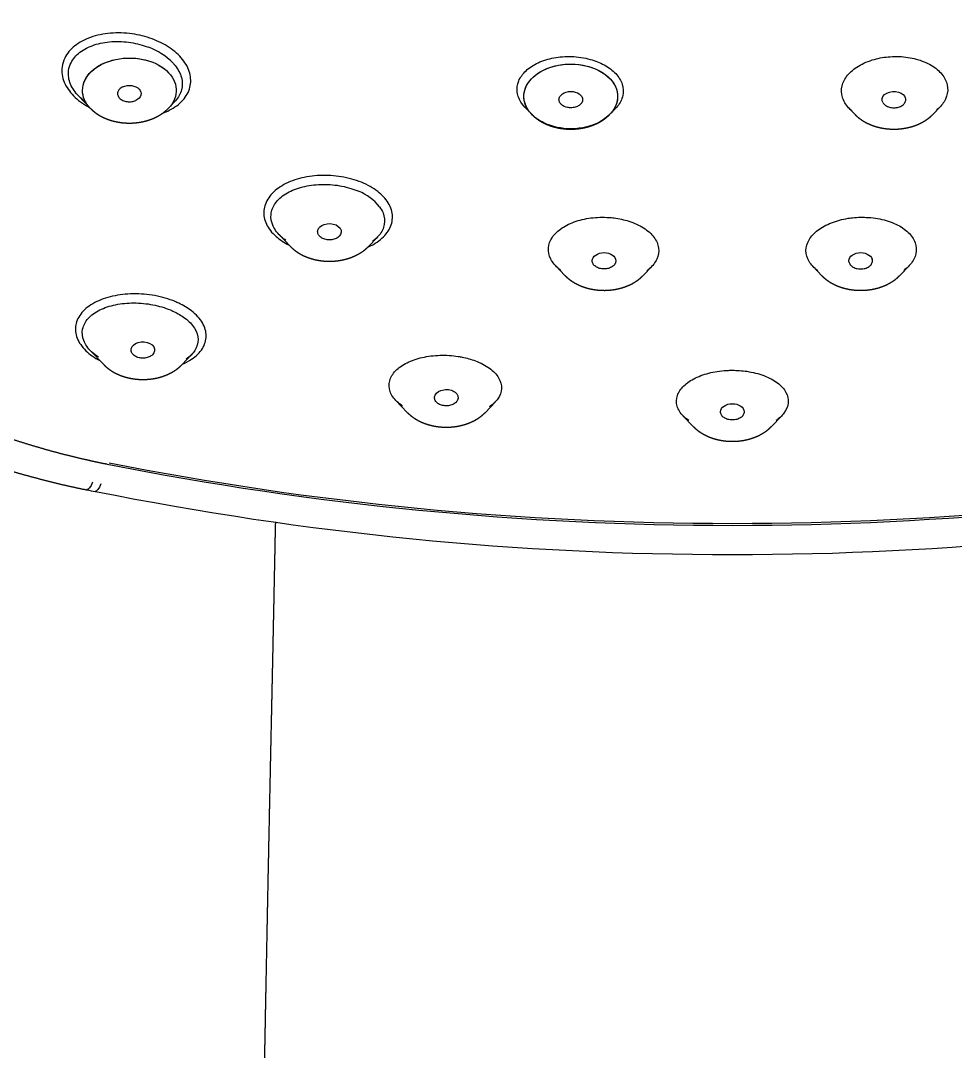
# Model space of a CAD drawing. Extents: x 1919 to 2339, y -1533 to -939.
# Drawn here: x 2102.7 to 2109.03, y -1245.79 to -1238.81 of the extents above; entities that cross this region are included whole.
import ezdxf

# ---------------------------------------------------------------- set-up
doc = ezdxf.new("R2010")
doc.units = 0
doc.header["$LTSCALE"] = 7
doc.header["$MEASUREMENT"] = 0
doc.layers.add('DWG', color=7, linetype='CONTINUOUS')

msp = doc.modelspace()

# ---------------------------------------------------------------- linework, layer by layer
at = {"layer": 'DWG'}
for p, q in [((2103.1727, -1239.4043), (2103.0921, -1239.3202)), ((2103.702, -1239.4043), (2103.7446, -1239.3599)), ((2106.1617, -1239.4454), (2106.1153, -1239.3969)), ((2106.691, -1239.4454), (2106.7311, -1239.4035)), ((2108.3498, -1239.4454), (2108.3096, -1239.4035)), ((2108.8791, -1239.4454), (2108.9255, -1239.3969)), ((2104.5275, -1240.3404), (2104.4511, -1240.2605)), ((2105.0569, -1240.3404), (2105.117, -1240.2776)), ((2106.3869, -1240.5374), (2106.324, -1240.4718)), ((2106.9162, -1240.5374), (2106.9741, -1240.4769)), ((2108.1246, -1240.5374), (2108.0667, -1240.4769)), ((2108.654, -1240.5374), (2108.7168, -1240.4718)), ((2103.2644, -1241.1414), (2103.1724, -1241.0454)), ((2103.7937, -1241.1414), (2103.8585, -1241.0738)), ((2105.3188, -1241.4646), (2105.2422, -1241.3845)), ((2105.8481, -1241.4646), (2105.914, -1241.3957)), ((2107.2558, -1241.5603), (2107.186, -1241.4875)), ((2107.7851, -1241.5603), (2107.8548, -1241.4875))]:
    msp.add_line(p, q, dxfattribs=at)
for centre, radius, start, end in [((2103.418, -1239.4025), 0.4376, 43.95045, 70.21469), ((2104.8623, -1240.2876), 0.3449, 38.54569, 68.31039), ((2107.52, -1220.3872), 21.8429, 258.82419, 281.19623), ((2104.7559, -1234.099), 8.053, 258.48794, 258.90947), ((2107.5198, -1220.4862), 21.9418, 258.66461, 281.33865)]:
    msp.add_arc(centre, radius, start, end, dxfattribs=at)
at = {"layer": 'DWG', "extrusion": (0, 0, -1)}
for centre, major_axis, start_param, end_param in [((2103.4374, -1239.2834), (0.3173, 0), 3.141593, 6.86762), ((2103.4374, -1239.2834), (0.3173, 0), 3.141593, 5.694137), ((2106.4264, -1239.3245), (0.3173, 0), 2.557158, 6.86762), ((2106.4264, -1239.3245), (0.3173, 0), 1.570796, 5.105088), ((2106.4264, -1239.3245), (0.3173, 0), 5.105088, 7.853982), ((2103.4374, -1239.3051), (-0.08, 0), 0.981748, 4.12334), ((2103.4374, -1239.2834), (0.3173, 0), 2.557158, 3.141593), ((2106.4264, -1239.3461), (0.08, 0), 3.534292, 6.675884), ((2108.6144, -1239.3461), (-0.08, 0), 5.890486, 9.032079), ((2104.7922, -1240.2411), (0.08, 0), 3.730641, 6.872234), ((2106.6515, -1240.4381), (0.08, 0), 3.337942, 4.908739), ((2106.6515, -1240.4381), (0.08, 0), 4.908739, 6.479535), ((2108.3893, -1240.4381), (-0.08, 0), 6.086836, 9.228428), ((2103.529, -1241.0422), (0.08, 0), 3.769911, 6.911504), ((2105.5834, -1241.3653), (0.08, 0), 3.455752, 6.597345), ((2107.5204, -1241.4611), (0.08, 0), 3.141593, 6.283185)]:
    msp.add_ellipse(centre, major_axis=major_axis, ratio=0.690882, start_param=start_param, end_param=end_param, dxfattribs=at)
at = {"layer": 'DWG'}
for points, degree, knots in [([(2099.6659, -1238.8108), (2099.7091, -1238.9641), (2099.7542, -1239.1175), (2099.8022, -1239.2708), (2099.8541, -1239.4236), (2099.9108, -1239.5758), (2099.9733, -1239.7271), (2100.0425, -1239.8771), (2100.1195, -1240.0257), (2100.2052, -1240.1727), (2100.2355, -1240.2205), (2100.2669, -1240.268), (2100.2994, -1240.3152), (2100.3331, -1240.362), (2100.3678, -1240.4084), (2100.4036, -1240.4544), (2100.4404, -1240.5), (2100.4783, -1240.5452), (2100.5172, -1240.5899), (2100.5571, -1240.6341), (2100.5979, -1240.6779), (2100.6398, -1240.7212), (2100.6825, -1240.7639), (2100.7262, -1240.8062), (2100.7709, -1240.8479), (2100.8164, -1240.889), (2100.8628, -1240.9296), (2100.91, -1240.9696), (2100.9581, -1241.009), (2101.007, -1241.0478), (2101.0577, -1241.0866), (2101.1093, -1241.1249), (2101.1619, -1241.1625), (2101.2154, -1241.1996), (2101.2698, -1241.2361), (2101.3251, -1241.2719), (2101.3812, -1241.3071), (2101.4381, -1241.3417), (2101.4958, -1241.3756), (2101.5543, -1241.4089), (2101.6135, -1241.4414), (2101.6735, -1241.4733), (2101.7341, -1241.5045), (2101.7954, -1241.535), (2101.8574, -1241.5648), (2101.9199, -1241.5939), (2101.9831, -1241.6222), (2102.0469, -1241.6498), (2102.1112, -1241.6766), (2102.176, -1241.7026), (2102.2338, -1241.7251), (2102.292, -1241.7469), (2102.3507, -1241.7682), (2102.4099, -1241.7889), (2102.4695, -1241.809), (2102.5295, -1241.8286), (2102.59, -1241.8475), (2102.6507, -1241.8658), (2102.7119, -1241.8836), (2102.7734, -1241.9007), (2102.8352, -1241.9172), (2102.8974, -1241.933), (2102.9598, -1241.9483), (2103.0225, -1241.9628), (2103.0855, -1241.9767), (2103.1487, -1241.99)], 1, [0, 0, 1.114582, 2.229164, 3.343746, 4.458327, 5.572909, 6.687491, 7.802073, 8.916655, 10.031237, 10.397789, 10.764341, 11.130893, 11.497445, 11.863998, 12.23055, 12.597102, 12.963654, 13.330206, 13.696758, 14.063311, 14.429863, 14.796415, 15.162967, 15.529519, 15.896072, 16.262624, 16.629176, 16.995728, 17.36228, 17.735213, 18.108145, 18.481078, 18.85401, 19.226943, 19.599875, 19.972808, 20.34574, 20.718673, 21.091605, 21.464538, 21.83747, 22.210403, 22.583335, 22.956267, 23.3292, 23.702132, 24.075065, 24.447997, 24.82093, 25.150615, 25.4803, 25.809985, 26.13967, 26.469356, 26.799041, 27.128726, 27.458411, 27.788096, 28.117781, 28.447467, 28.777152, 29.106837, 29.436522, 29.766207, 30.095892, 30.095892]), ([(2103.591, -1238.9344), (2103.591, -1238.9344), (2103.591, -1238.9344), (2103.591, -1238.9344), (2103.5483, -1238.9187), (2103.5022, -1238.9071), (2103.456, -1238.9006), (2103.4073, -1238.8937), (2103.3572, -1238.8922), (2103.3098, -1238.8962), (2103.2621, -1238.9002), (2103.2158, -1238.9099), (2103.1748, -1238.9245), (2103.1337, -1238.9391), (2103.0967, -1238.9591), (2103.067, -1238.9827), (2103.0375, -1239.0063), (2103.0144, -1239.0341), (2102.9997, -1239.0641), (2102.9903, -1239.0832), (2102.9842, -1239.1035), (2102.9815, -1239.1242), (2102.9815, -1239.1242), (2102.9815, -1239.1242), (2102.9815, -1239.1242)], 3, [0, 0, 0, 0, 0.000014, 0.000014, 0.000014, 0.168962, 0.168962, 0.168962, 0.347203, 0.347203, 0.347203, 0.526916, 0.526916, 0.526916, 0.707022, 0.707022, 0.707022, 0.886111, 0.886111, 0.886111, 0.999986, 0.999986, 0.999986, 1, 1, 1, 1]), ([(2103.026, -1239.1491), (2103.0284, -1239.1308), (2103.034, -1239.113), (2103.0425, -1239.0962), (2103.0558, -1239.07), (2103.0766, -1239.0457), (2103.103, -1239.0254), (2103.1296, -1239.005), (2103.1626, -1238.988), (2103.1993, -1238.9758), (2103.2357, -1238.9636), (2103.2768, -1238.9559), (2103.3191, -1238.9531), (2103.3609, -1238.9504), (2103.405, -1238.9525), (2103.4479, -1238.9593), (2103.4884, -1238.9657), (2103.5288, -1238.9764), (2103.5662, -1238.9908)], 3, [0, 0, 0, 0, 0.114392, 0.114392, 0.114392, 0.294182, 0.294182, 0.294182, 0.474743, 0.474743, 0.474743, 0.654487, 0.654487, 0.654487, 0.832178, 0.832178, 0.832178, 1, 1, 1, 1]), ([(2103.6639, -1239.4373), (2103.679, -1239.4316), (2103.6934, -1239.4253), (2103.707, -1239.4184), (2103.7437, -1239.3998), (2103.7752, -1239.3763), (2103.799, -1239.3499), (2103.8226, -1239.3236), (2103.8391, -1239.2937), (2103.8471, -1239.2627), (2103.855, -1239.2318), (2103.8548, -1239.199), (2103.8463, -1239.1669), (2103.8379, -1239.135), (2103.8211, -1239.103), (2103.7974, -1239.0734), (2103.7738, -1239.0439), (2103.7426, -1239.0161), (2103.7065, -1238.9922), (2103.6723, -1238.9695), (2103.6328, -1238.9498), (2103.591, -1238.9344), (2103.591, -1238.9344), (2103.591, -1238.9344), (2103.591, -1238.9344)], 3, [0.5152022, 0.5152022, 0.5152022, 0.5152022, 0.5439755, 0.5439755, 0.5439755, 0.6216809, 0.6216809, 0.6216809, 0.6990356, 0.6990356, 0.6990356, 0.775838, 0.775838, 0.775838, 0.8521066, 0.8521066, 0.8521066, 0.9281309, 0.9281309, 0.9281309, 0.9999937, 0.9999937, 0.9999937, 1, 1, 1, 1]), ([(2106.1411, -1239.4205), (2106.1224, -1239.4054), (2106.1065, -1239.3889), (2106.0943, -1239.3715), (2106.0775, -1239.3479), (2106.0669, -1239.3221), (2106.0635, -1239.2964), (2106.06, -1239.2708), (2106.0635, -1239.2446), (2106.0737, -1239.2199), (2106.0837, -1239.1953), (2106.1007, -1239.1716), (2106.1231, -1239.1506), (2106.1453, -1239.1299), (2106.1736, -1239.1113), (2106.2056, -1239.0964), (2106.2375, -1239.0817), (2106.2739, -1239.0702), (2106.3119, -1239.0631), (2106.3498, -1239.0559), (2106.3903, -1239.0528), (2106.4302, -1239.0541), (2106.4737, -1239.0555), (2106.5177, -1239.0621), (2106.558, -1239.0732)], 3, [0.5806093, 0.5806093, 0.5806093, 0.5806093, 0.6203416, 0.6203416, 0.6203416, 0.6746369, 0.6746369, 0.6746369, 0.7287389, 0.7287389, 0.7287389, 0.7825021, 0.7825021, 0.7825021, 0.8358964, 0.8358964, 0.8358964, 0.88901, 0.88901, 0.88901, 0.9420094, 0.9420094, 0.9420094, 1, 1, 1, 1]), ([(2108.4828, -1239.0732), (2108.5166, -1239.0638), (2108.553, -1239.0577), (2108.5895, -1239.0551), (2108.6293, -1239.0524), (2108.6703, -1239.054), (2108.709, -1239.0597), (2108.748, -1239.0655), (2108.7857, -1239.0757), (2108.819, -1239.0894), (2108.8526, -1239.1032), (2108.8827, -1239.1209), (2108.9069, -1239.1411), (2108.9311, -1239.1613), (2108.9501, -1239.1846), (2108.9622, -1239.2089), (2108.9743, -1239.2333), (2108.9798, -1239.2593), (2108.9784, -1239.285), (2108.977, -1239.3106), (2108.9686, -1239.3365), (2108.9539, -1239.3605), (2108.9407, -1239.3819), (2108.9222, -1239.4023), (2108.8997, -1239.4205)], 3, [0, 0, 0, 0, 0.0484817, 0.0484817, 0.0484817, 0.1016657, 0.1016657, 0.1016657, 0.1551751, 0.1551751, 0.1551751, 0.2090206, 0.2090206, 0.2090206, 0.2630908, 0.2630908, 0.2630908, 0.3171991, 0.3171991, 0.3171991, 0.3711681, 0.3711681, 0.3711681, 0.4192612, 0.4192612, 0.4192612, 0.4192612]), ([(2102.9815, -1239.1242), (2102.9771, -1239.1583), (2102.9824, -1239.1943), (2102.9967, -1239.2287), (2103.01, -1239.2606), (2103.0315, -1239.292), (2103.0594, -1239.3203), (2103.0873, -1239.3486), (2103.1224, -1239.3747), (2103.1618, -1239.3963), (2103.164, -1239.3975), (2103.1662, -1239.3987), (2103.1684, -1239.3998)], 3, [0, 0, 0, 0, 0.0823919, 0.0823919, 0.0823919, 0.1585683, 0.1585683, 0.1585683, 0.2348735, 0.2348735, 0.2348735, 0.239107, 0.239107, 0.239107, 0.239107]), ([(2103.7331, -1239.0988), (2103.7378, -1239.1039), (2103.7423, -1239.1091), (2103.7465, -1239.1144), (2103.7672, -1239.1403), (2103.7819, -1239.1683), (2103.7894, -1239.196), (2103.797, -1239.2239), (2103.7974, -1239.2524), (2103.7907, -1239.2791), (2103.784, -1239.3061), (2103.7698, -1239.332), (2103.7494, -1239.3547), (2103.7412, -1239.3638), (2103.7319, -1239.3726), (2103.7216, -1239.3808)], 3, [0.1314311, 0.1314311, 0.1314311, 0.1314311, 0.1467169, 0.1467169, 0.1467169, 0.2222308, 0.2222308, 0.2222308, 0.2983464, 0.2983464, 0.2983464, 0.3751965, 0.3751965, 0.3751965, 0.4061188, 0.4061188, 0.4061188, 0.4061188]), ([(2106.558, -1239.0732), (2106.5918, -1239.0825), (2106.6238, -1239.0953), (2106.6518, -1239.1106), (2106.6828, -1239.1274), (2106.7097, -1239.1478), (2106.7304, -1239.17), (2106.7512, -1239.1923), (2106.7663, -1239.2171), (2106.7744, -1239.2422), (2106.7825, -1239.2674), (2106.7839, -1239.2937), (2106.7784, -1239.3189), (2106.773, -1239.344), (2106.7605, -1239.3688), (2106.7421, -1239.3912), (2106.7328, -1239.4025), (2106.7218, -1239.4134), (2106.7094, -1239.4236)], 3, [0, 0, 0, 0, 0.0484094, 0.0484094, 0.0484094, 0.1020184, 0.1020184, 0.1020184, 0.1559047, 0.1559047, 0.1559047, 0.2099325, 0.2099325, 0.2099325, 0.2639182, 0.2639182, 0.2639182, 0.291207, 0.291207, 0.291207, 0.291207]), ([(2108.3314, -1239.4236), (2108.3227, -1239.4164), (2108.3147, -1239.409), (2108.3075, -1239.4012), (2108.2872, -1239.3794), (2108.2727, -1239.355), (2108.2652, -1239.33), (2108.2578, -1239.3051), (2108.2571, -1239.279), (2108.2632, -1239.2537), (2108.2692, -1239.2285), (2108.2822, -1239.2035), (2108.3009, -1239.1808), (2108.3196, -1239.1581), (2108.3446, -1239.1371), (2108.3738, -1239.1193), (2108.4053, -1239.1001), (2108.4429, -1239.0842), (2108.4828, -1239.0732)], 3, [0.7086089, 0.7086089, 0.7086089, 0.7086089, 0.7277913, 0.7277913, 0.7277913, 0.7819481, 0.7819481, 0.7819481, 0.8358165, 0.8358165, 0.8358165, 0.889318, 0.889318, 0.889318, 0.942492, 0.942492, 0.942492, 1, 1, 1, 1]), ([(2103.1417, -1239.363), (2103.1246, -1239.3506), (2103.109, -1239.3373), (2103.0953, -1239.3235), (2103.0704, -1239.2982), (2103.0512, -1239.2702), (2103.0393, -1239.2418), (2103.0265, -1239.2112), (2103.0219, -1239.1793), (2103.026, -1239.1491)], 3, [0.7978878, 0.7978878, 0.7978878, 0.7978878, 0.8400485, 0.8400485, 0.8400485, 0.9169081, 0.9169081, 0.9169081, 1, 1, 1, 1]), ([(2103.1727, -1239.4043), (2103.1833, -1239.4148), (2103.1945, -1239.4246), (2103.2063, -1239.434), (2103.2186, -1239.4428), (2103.2315, -1239.451), (2103.2449, -1239.4586), (2103.2595, -1239.4661), (2103.2746, -1239.473), (2103.2902, -1239.4792), (2103.3061, -1239.4847), (2103.3223, -1239.4896), (2103.3388, -1239.4938), (2103.3558, -1239.4974), (2103.373, -1239.5003), (2103.3903, -1239.5025), (2103.4078, -1239.504), (2103.4253, -1239.5049), (2103.4429, -1239.505), (2103.4604, -1239.5044), (2103.4779, -1239.5032), (2103.4953, -1239.5012), (2103.5125, -1239.4986), (2103.5295, -1239.4953), (2103.5463, -1239.4912), (2103.5628, -1239.4865), (2103.579, -1239.4812), (2103.5949, -1239.4751), (2103.6103, -1239.4684), (2103.6252, -1239.4611), (2103.6397, -1239.4531), (2103.6534, -1239.4445), (2103.6665, -1239.4354), (2103.679, -1239.4257), (2103.6909, -1239.4153), (2103.702, -1239.4043)], 1, [0.584435, 0.584435, 0.63789, 0.691346, 0.744802, 0.798258, 0.851714, 0.90517, 0.961835, 1.018501, 1.075167, 1.131833, 1.188499, 1.245165, 1.302426, 1.359688, 1.41695, 1.474212, 1.531473, 1.588735, 1.645971, 1.703206, 1.760441, 1.817677, 1.874912, 1.932147, 1.989402, 2.046657, 2.103912, 2.161167, 2.218422, 2.275677, 2.331974, 2.38827, 2.444566, 2.500862, 2.557158, 2.557158]), ([(2106.1617, -1239.4454), (2106.1723, -1239.4558), (2106.1835, -1239.4657), (2106.1953, -1239.475), (2106.2077, -1239.4838), (2106.2206, -1239.492), (2106.2339, -1239.4997), (2106.2486, -1239.5072), (2106.2637, -1239.514), (2106.2792, -1239.5202), (2106.2951, -1239.5258), (2106.3113, -1239.5307), (2106.3279, -1239.5349), (2106.3448, -1239.5385), (2106.362, -1239.5414), (2106.3793, -1239.5436), (2106.3968, -1239.5451), (2106.4143, -1239.5459), (2106.4319, -1239.5461), (2106.4494, -1239.5455), (2106.4669, -1239.5442), (2106.4843, -1239.5423), (2106.5015, -1239.5396), (2106.5186, -1239.5363), (2106.5354, -1239.5323), (2106.5519, -1239.5276), (2106.5681, -1239.5223), (2106.5839, -1239.5162), (2106.5993, -1239.5095), (2106.6143, -1239.5022), (2106.6287, -1239.4941), (2106.6424, -1239.4856), (2106.6555, -1239.4765), (2106.668, -1239.4667), (2106.6799, -1239.4564), (2106.691, -1239.4454)], 1, [0.584435, 0.584435, 0.63789, 0.691346, 0.744802, 0.798258, 0.851714, 0.90517, 0.961835, 1.018501, 1.075167, 1.131833, 1.188499, 1.245165, 1.302426, 1.359688, 1.41695, 1.474212, 1.531473, 1.588735, 1.645971, 1.703206, 1.760441, 1.817677, 1.874912, 1.932147, 1.989402, 2.046657, 2.103912, 2.161167, 2.218422, 2.275677, 2.331974, 2.38827, 2.444566, 2.500862, 2.557158, 2.557158]), ([(2108.3498, -1239.4454), (2108.3603, -1239.4558), (2108.3715, -1239.4657), (2108.3833, -1239.475), (2108.3957, -1239.4838), (2108.4086, -1239.492), (2108.4219, -1239.4997), (2108.4366, -1239.5072), (2108.4517, -1239.514), (2108.4672, -1239.5202), (2108.4831, -1239.5258), (2108.4994, -1239.5307), (2108.5159, -1239.5349), (2108.5328, -1239.5385), (2108.55, -1239.5414), (2108.5673, -1239.5436), (2108.5848, -1239.5451), (2108.6023, -1239.5459), (2108.6199, -1239.5461), (2108.6375, -1239.5455), (2108.6549, -1239.5442), (2108.6723, -1239.5423), (2108.6895, -1239.5396), (2108.7066, -1239.5363), (2108.7234, -1239.5323), (2108.7399, -1239.5276), (2108.7561, -1239.5222), (2108.7719, -1239.5162), (2108.7873, -1239.5095), (2108.8023, -1239.5021), (2108.8167, -1239.4941), (2108.8304, -1239.4856), (2108.8435, -1239.4765), (2108.8561, -1239.4667), (2108.8679, -1239.4564), (2108.8791, -1239.4454)], 1, [0.584435, 0.584435, 0.63789, 0.691346, 0.744802, 0.798258, 0.851714, 0.90517, 0.961835, 1.018501, 1.075167, 1.131833, 1.188499, 1.245165, 1.302426, 1.359688, 1.41695, 1.474212, 1.531473, 1.588735, 1.645971, 1.703206, 1.760441, 1.817677, 1.874912, 1.932147, 1.989402, 2.046657, 2.103912, 2.161167, 2.218422, 2.275677, 2.331974, 2.38827, 2.444566, 2.500862, 2.557158, 2.557158]), ([(2100.3865, -1239.8094), (2100.4059, -1239.8542), (2100.4264, -1239.8989), (2100.4479, -1239.9433), (2100.4705, -1239.9875), (2100.4941, -1240.0315), (2100.5187, -1240.0753), (2100.5444, -1240.1188), (2100.571, -1240.162), (2100.5986, -1240.2049), (2100.6272, -1240.2475), (2100.6567, -1240.2897), (2100.6872, -1240.3317), (2100.7186, -1240.3732), (2100.7509, -1240.4144), (2100.7841, -1240.4552), (2100.8182, -1240.4956), (2100.8532, -1240.5356), (2100.8891, -1240.5752), (2100.9258, -1240.6143), (2100.9634, -1240.653), (2101.003, -1240.6923), (2101.0435, -1240.7312), (2101.085, -1240.7696), (2101.1274, -1240.8076), (2101.1708, -1240.8452), (2101.215, -1240.8822), (2101.2602, -1240.9188), (2101.3062, -1240.9549), (2101.353, -1240.9904), (2101.4007, -1241.0254), (2101.4492, -1241.0599), (2101.4984, -1241.0938), (2101.5485, -1241.1271), (2101.5993, -1241.1599), (2101.6508, -1241.192), (2101.703, -1241.2235), (2101.7559, -1241.2544), (2101.8095, -1241.2847), (2101.8637, -1241.3143), (2101.9186, -1241.3432), (2101.9741, -1241.3714), (2102.0302, -1241.399), (2102.0871, -1241.426), (2102.1446, -1241.4524), (2102.2028, -1241.4782), (2102.2616, -1241.5033), (2102.3211, -1241.5277), (2102.3811, -1241.5516), (2102.4416, -1241.5747), (2102.5027, -1241.5972), (2102.5643, -1241.619), (2102.6264, -1241.6401), (2102.6889, -1241.6605), (2102.7519, -1241.6802), (2102.8153, -1241.6992), (2102.8791, -1241.7175), (2102.9432, -1241.735), (2103.0077, -1241.7518), (2103.0726, -1241.7679), (2103.1377, -1241.7832), (2103.1871, -1241.7942), (2103.2368, -1241.8049), (2103.2866, -1241.8151)], 1, [0, 0, 0.334535, 0.66907, 1.003605, 1.338141, 1.672676, 2.007211, 2.341746, 2.676281, 3.010816, 3.345352, 3.679887, 4.014422, 4.348957, 4.683492, 5.018027, 5.352563, 5.687098, 6.021633, 6.356168, 6.690703, 7.034784, 7.378864, 7.722944, 8.067024, 8.411105, 8.755185, 9.099265, 9.443346, 9.787426, 10.131506, 10.475586, 10.819667, 11.163747, 11.507827, 11.851908, 12.195988, 12.540068, 12.884148, 13.228229, 13.572309, 13.91564, 14.25897, 14.602301, 14.945632, 15.288962, 15.632293, 15.975623, 16.318954, 16.662285, 17.005615, 17.348946, 17.692277, 18.035607, 18.378938, 18.722269, 19.065599, 19.40893, 19.75226, 20.095591, 20.438922, 20.698548, 20.958174, 21.2178, 21.2178]), ([(2105.1827, -1240.0341), (2105.1827, -1240.0341), (2105.1827, -1240.0341), (2105.1827, -1240.0341), (2105.1642, -1240.0075), (2105.1384, -1239.9821), (2105.1073, -1239.9599), (2105.0746, -1239.9365), (2105.0352, -1239.916), (2104.9923, -1239.9001), (2104.9498, -1239.8843), (2104.9026, -1239.8725), (2104.8547, -1239.8659), (2104.807, -1239.8593), (2104.7573, -1239.8575), (2104.7097, -1239.8607), (2104.6619, -1239.864), (2104.615, -1239.8724), (2104.5727, -1239.8852), (2104.5301, -1239.8982), (2104.4911, -1239.9159), (2104.4587, -1239.937), (2104.4261, -1239.9583), (2104.3994, -1239.9836), (2104.3807, -1240.0108), (2104.362, -1240.0381), (2104.3508, -1240.0681), (2104.3482, -1240.0982), (2104.3456, -1240.1284), (2104.3515, -1240.1596), (2104.3654, -1240.1892), (2104.3792, -1240.2187), (2104.4015, -1240.2473), (2104.4303, -1240.2728), (2104.4551, -1240.2947), (2104.4854, -1240.3148), (2104.5193, -1240.3318)], 3, [0, 0, 0, 0, 0.0000063, 0.0000063, 0.0000063, 0.0731967, 0.0731967, 0.0731967, 0.1500927, 0.1500927, 0.1500927, 0.2264069, 0.2264069, 0.2264069, 0.3025008, 0.3025008, 0.3025008, 0.3788158, 0.3788158, 0.3788158, 0.4556258, 0.4556258, 0.4556258, 0.5329503, 0.5329503, 0.5329503, 0.6106032, 0.6106032, 0.6106032, 0.688307, 0.688307, 0.688307, 0.7658051, 0.7658051, 0.7658051, 0.8326305, 0.8326305, 0.8326305, 0.8326305]), ([(2104.4966, -1240.2992), (2104.4864, -1240.292), (2104.4768, -1240.2845), (2104.4681, -1240.2768), (2104.4426, -1240.2543), (2104.423, -1240.229), (2104.4109, -1240.2031), (2104.3988, -1240.1772), (2104.3939, -1240.1499), (2104.3965, -1240.1235), (2104.3992, -1240.0973), (2104.4094, -1240.0713), (2104.4263, -1240.0477), (2104.4431, -1240.0243), (2104.4669, -1240.0026), (2104.496, -1239.9845), (2104.5247, -1239.9666), (2104.5592, -1239.9516), (2104.5968, -1239.9409), (2104.6341, -1239.9302), (2104.6753, -1239.9235), (2104.7172, -1239.9211), (2104.7589, -1239.9187), (2104.8024, -1239.9207), (2104.8442, -1239.9267), (2104.886, -1239.9328), (2104.9273, -1239.9431), (2104.9645, -1239.9569), (2104.9731, -1239.9601), (2104.9816, -1239.9635), (2104.9898, -1239.9671)], 3, [0.2093498, 0.2093498, 0.2093498, 0.2093498, 0.2362395, 0.2362395, 0.2362395, 0.3143385, 0.3143385, 0.3143385, 0.3925021, 0.3925021, 0.3925021, 0.4704131, 0.4704131, 0.4704131, 0.54775, 0.54775, 0.54775, 0.6243093, 0.6243093, 0.6243093, 0.7001296, 0.7001296, 0.7001296, 0.7755465, 0.7755465, 0.7755465, 0.8511058, 0.8511058, 0.8511058, 0.8685344, 0.8685344, 0.8685344, 0.8685344]), ([(2105.0511, -1240.3462), (2105.0647, -1240.3402), (2105.0776, -1240.3337), (2105.0897, -1240.3267), (2105.1243, -1240.3069), (2105.1535, -1240.2831), (2105.1748, -1240.2571), (2105.1964, -1240.2309), (2105.2106, -1240.2018), (2105.2162, -1240.1722), (2105.2219, -1240.1425), (2105.2191, -1240.1115), (2105.2081, -1240.0818), (2105.202, -1240.0656), (2105.1935, -1240.0495), (2105.1827, -1240.0341), (2105.1827, -1240.0341), (2105.1827, -1240.0341), (2105.1827, -1240.0341)], 3, [0.303569, 0.303569, 0.303569, 0.303569, 0.3657384, 0.3657384, 0.3657384, 0.543364, 0.543364, 0.543364, 0.7227315, 0.7227315, 0.7227315, 0.9027398, 0.9027398, 0.9027398, 0.9999855, 0.9999855, 0.9999855, 1, 1, 1, 1]), ([(2105.1321, -1240.0726), (2105.1417, -1240.0859), (2105.1494, -1240.0997), (2105.1548, -1240.1137), (2105.1649, -1240.1394), (2105.1677, -1240.1661), (2105.1631, -1240.1918), (2105.1586, -1240.2174), (2105.1464, -1240.2426), (2105.1278, -1240.2654), (2105.1157, -1240.2801), (2105.1006, -1240.2941), (2105.0832, -1240.3069)], 3, [0, 0, 0, 0, 0.0965343, 0.0965343, 0.0965343, 0.2757182, 0.2757182, 0.2757182, 0.4549016, 0.4549016, 0.4549016, 0.5711775, 0.5711775, 0.5711775, 0.5711775]), ([(2106.3599, -1240.5029), (2106.3559, -1240.5), (2106.3521, -1240.4971), (2106.3485, -1240.4941), (2106.323, -1240.4736), (2106.3032, -1240.4502), (2106.2908, -1240.4259), (2106.2784, -1240.4017), (2106.273, -1240.376), (2106.275, -1240.3509), (2106.2769, -1240.326), (2106.2861, -1240.3011), (2106.3019, -1240.2781), (2106.3174, -1240.2554), (2106.3397, -1240.234), (2106.3671, -1240.2157), (2106.3942, -1240.1976), (2106.4268, -1240.182), (2106.4626, -1240.1702), (2106.4981, -1240.1585), (2106.5375, -1240.1503), (2106.5778, -1240.1461), (2106.6181, -1240.1419), (2106.6602, -1240.1418), (2106.7009, -1240.1457), (2106.707, -1240.1463), (2106.7131, -1240.147), (2106.7192, -1240.1478)], 3, [0.6094348, 0.6094348, 0.6094348, 0.6094348, 0.6173507, 0.6173507, 0.6173507, 0.6722747, 0.6722747, 0.6722747, 0.7270658, 0.7270658, 0.7270658, 0.7813069, 0.7813069, 0.7813069, 0.8347856, 0.8347856, 0.8347856, 0.8875518, 0.8875518, 0.8875518, 0.939884, 0.939884, 0.939884, 0.9921969, 0.9921969, 0.9921969, 1, 1, 1, 1]), ([(2106.7192, -1240.1478), (2106.7538, -1240.1521), (2106.7877, -1240.1595), (2106.819, -1240.1694), (2106.8562, -1240.1812), (2106.8905, -1240.1969), (2106.9192, -1240.2152), (2106.9482, -1240.2337), (2106.9722, -1240.2553), (2106.9894, -1240.2783), (2107.0066, -1240.3014), (2107.0174, -1240.3265), (2107.0207, -1240.3515), (2107.0241, -1240.3765), (2107.0201, -1240.402), (2107.0093, -1240.4261), (2106.9985, -1240.4499), (2106.9805, -1240.4729), (2106.9568, -1240.4932), (2106.952, -1240.4973), (2106.9469, -1240.5013), (2106.9416, -1240.5052)], 3, [0, 0, 0, 0, 0.0447199, 0.0447199, 0.0447199, 0.0981176, 0.0981176, 0.0981176, 0.152218, 0.152218, 0.152218, 0.2067564, 0.2067564, 0.2067564, 0.261299, 0.261299, 0.261299, 0.3154546, 0.3154546, 0.3154546, 0.3264486, 0.3264486, 0.3264486, 0.3264486]), ([(2108.0992, -1240.5053), (2108.0739, -1240.4866), (2108.0537, -1240.4651), (2108.0402, -1240.4425), (2108.0261, -1240.4191), (2108.0189, -1240.3938), (2108.0189, -1240.3688), (2108.019, -1240.344), (2108.0262, -1240.3189), (2108.0401, -1240.2953), (2108.0538, -1240.2721), (2108.0743, -1240.2498), (2108.1, -1240.2302), (2108.1255, -1240.2109), (2108.1567, -1240.1937), (2108.1914, -1240.1802), (2108.2258, -1240.1667), (2108.2645, -1240.1564), (2108.3043, -1240.1502), (2108.31, -1240.1493), (2108.3158, -1240.1485), (2108.3216, -1240.1478)], 3, [0.6735624, 0.6735624, 0.6735624, 0.6735624, 0.7261428, 0.7261428, 0.7261428, 0.7807573, 0.7807573, 0.7807573, 0.834688, 0.834688, 0.834688, 0.8878293, 0.8878293, 0.8878293, 0.9403472, 0.9403472, 0.9403472, 0.9926055, 0.9926055, 0.9926055, 1, 1, 1, 1]), ([(2108.3216, -1240.1478), (2108.3562, -1240.1434), (2108.3922, -1240.1419), (2108.4274, -1240.1435), (2108.4688, -1240.1453), (2108.51, -1240.1514), (2108.5477, -1240.1612), (2108.5858, -1240.1712), (2108.6215, -1240.1852), (2108.6516, -1240.2022), (2108.682, -1240.2193), (2108.7077, -1240.2398), (2108.7266, -1240.262), (2108.7456, -1240.2843), (2108.7582, -1240.3089), (2108.7634, -1240.3337), (2108.7686, -1240.3585), (2108.7666, -1240.3842), (2108.7576, -1240.4087), (2108.7486, -1240.433), (2108.7325, -1240.4568), (2108.7104, -1240.4782), (2108.7016, -1240.4867), (2108.6917, -1240.495), (2108.681, -1240.5028)], 3, [0, 0, 0, 0, 0.04486, 0.04486, 0.04486, 0.0978468, 0.0978468, 0.0978468, 0.1515554, 0.1515554, 0.1515554, 0.2058825, 0.2058825, 0.2058825, 0.2604839, 0.2604839, 0.2604839, 0.3149272, 0.3149272, 0.3149272, 0.3688963, 0.3688963, 0.3688963, 0.3905095, 0.3905095, 0.3905095, 0.3905095]), ([(2104.5275, -1240.3404), (2104.5381, -1240.3508), (2104.5493, -1240.3607), (2104.5611, -1240.37), (2104.5735, -1240.3788), (2104.5864, -1240.387), (2104.5997, -1240.3947), (2104.6144, -1240.4022), (2104.6295, -1240.409), (2104.645, -1240.4152), (2104.6609, -1240.4208), (2104.6771, -1240.4256), (2104.6937, -1240.4299), (2104.7106, -1240.4334), (2104.7278, -1240.4363), (2104.7451, -1240.4386), (2104.7626, -1240.4401), (2104.7801, -1240.4409), (2104.7977, -1240.441), (2104.8152, -1240.4405), (2104.8327, -1240.4392), (2104.8501, -1240.4373), (2104.8673, -1240.4346), (2104.8844, -1240.4313), (2104.9012, -1240.4273), (2104.9177, -1240.4226), (2104.9339, -1240.4172), (2104.9497, -1240.4112), (2104.9651, -1240.4045), (2104.9801, -1240.3971), (2104.9945, -1240.3891), (2105.0082, -1240.3806), (2105.0213, -1240.3714), (2105.0339, -1240.3617), (2105.0457, -1240.3513), (2105.0569, -1240.3404)], 1, [0.584435, 0.584435, 0.63789, 0.691346, 0.744802, 0.798258, 0.851714, 0.90517, 0.961835, 1.018501, 1.075167, 1.131833, 1.188499, 1.245165, 1.302426, 1.359688, 1.41695, 1.474212, 1.531473, 1.588735, 1.645971, 1.703206, 1.760441, 1.817677, 1.874912, 1.932147, 1.989402, 2.046657, 2.103912, 2.161167, 2.218422, 2.275677, 2.331974, 2.38827, 2.444566, 2.500862, 2.557158, 2.557158]), ([(2106.3869, -1240.5374), (2106.3974, -1240.5478), (2106.4086, -1240.5577), (2106.4204, -1240.567), (2106.4328, -1240.5758), (2106.4457, -1240.584), (2106.459, -1240.5917), (2106.4737, -1240.5992), (2106.4888, -1240.606), (2106.5043, -1240.6122), (2106.5202, -1240.6178), (2106.5365, -1240.6227), (2106.553, -1240.6269), (2106.5699, -1240.6305), (2106.5871, -1240.6334), (2106.6045, -1240.6356), (2106.6219, -1240.6371), (2106.6394, -1240.6379), (2106.657, -1240.6381), (2106.6746, -1240.6375), (2106.692, -1240.6362), (2106.7094, -1240.6343), (2106.7266, -1240.6316), (2106.7437, -1240.6283), (2106.7605, -1240.6243), (2106.777, -1240.6196), (2106.7932, -1240.6142), (2106.809, -1240.6082), (2106.8244, -1240.6015), (2106.8394, -1240.5941), (2106.8538, -1240.5861), (2106.8675, -1240.5776), (2106.8807, -1240.5685), (2106.8932, -1240.5587), (2106.905, -1240.5484), (2106.9162, -1240.5374)], 1, [0.584435, 0.584435, 0.63789, 0.691346, 0.744802, 0.798258, 0.851714, 0.90517, 0.961835, 1.018501, 1.075167, 1.131833, 1.188499, 1.245165, 1.302426, 1.359688, 1.41695, 1.474212, 1.531473, 1.588735, 1.645971, 1.703206, 1.760441, 1.817677, 1.874912, 1.932147, 1.989402, 2.046657, 2.103912, 2.161167, 2.218422, 2.275677, 2.331974, 2.38827, 2.444566, 2.500862, 2.557158, 2.557158]), ([(2108.1246, -1240.5374), (2108.1352, -1240.5478), (2108.1464, -1240.5577), (2108.1582, -1240.567), (2108.1706, -1240.5758), (2108.1835, -1240.584), (2108.1968, -1240.5917), (2108.2115, -1240.5992), (2108.2266, -1240.606), (2108.2421, -1240.6122), (2108.258, -1240.6178), (2108.2742, -1240.6227), (2108.2908, -1240.6269), (2108.3077, -1240.6305), (2108.3249, -1240.6334), (2108.3422, -1240.6356), (2108.3597, -1240.6371), (2108.3772, -1240.6379), (2108.3948, -1240.638), (2108.4123, -1240.6375), (2108.4298, -1240.6362), (2108.4472, -1240.6343), (2108.4644, -1240.6316), (2108.4815, -1240.6283), (2108.4983, -1240.6243), (2108.5148, -1240.6196), (2108.531, -1240.6142), (2108.5468, -1240.6082), (2108.5622, -1240.6015), (2108.5772, -1240.5941), (2108.5916, -1240.5861), (2108.6053, -1240.5776), (2108.6184, -1240.5685), (2108.631, -1240.5587), (2108.6428, -1240.5484), (2108.654, -1240.5374)], 1, [0.584435, 0.584435, 0.63789, 0.691346, 0.744802, 0.798258, 0.851714, 0.90517, 0.961835, 1.018501, 1.075167, 1.131833, 1.188499, 1.245165, 1.302426, 1.359688, 1.41695, 1.474212, 1.531473, 1.588735, 1.645971, 1.703206, 1.760441, 1.817677, 1.874912, 1.932147, 1.989402, 2.046657, 2.103912, 2.161167, 2.218422, 2.275677, 2.331974, 2.38827, 2.444566, 2.500862, 2.557158, 2.557158]), ([(2103.7714, -1240.7251), (2103.7633, -1240.7212), (2103.7549, -1240.7175), (2103.7464, -1240.7139), (2103.7046, -1240.6966), (2103.6579, -1240.6829), (2103.6101, -1240.6741), (2103.5625, -1240.6653), (2103.5125, -1240.661), (2103.4642, -1240.6616), (2103.4156, -1240.6622), (2103.3674, -1240.6678), (2103.3234, -1240.6778), (2103.2789, -1240.6879), (2103.2375, -1240.7029), (2103.2026, -1240.7215), (2103.1672, -1240.7404), (2103.1375, -1240.7635), (2103.1158, -1240.7889), (2103.094, -1240.8146), (2103.0798, -1240.8432), (2103.0743, -1240.8726), (2103.0689, -1240.9019), (2103.0721, -1240.9328), (2103.0839, -1240.9625), (2103.0955, -1240.9919), (2103.1158, -1241.0211), (2103.1432, -1241.0474), (2103.1688, -1241.072), (2103.2012, -1241.0948), (2103.2381, -1241.114)], 3, [0, 0, 0, 0, 0.010627, 0.010627, 0.010627, 0.0632774, 0.0632774, 0.0632774, 0.1157414, 0.1157414, 0.1157414, 0.1685971, 0.1685971, 0.1685971, 0.2221921, 0.2221921, 0.2221921, 0.2765283, 0.2765283, 0.2765283, 0.3312981, 0.3312981, 0.3312981, 0.3860439, 0.3860439, 0.3860439, 0.4403562, 0.4403562, 0.4403562, 0.4910663, 0.4910663, 0.4910663, 0.4910663]), ([(2103.2288, -1241.0916), (2103.2108, -1241.0798), (2103.1945, -1241.067), (2103.1806, -1241.0536), (2103.1563, -1241.0303), (2103.1384, -1241.0045), (2103.1283, -1240.9786), (2103.1182, -1240.9526), (2103.1158, -1240.9256), (2103.121, -1240.9001), (2103.1263, -1240.8747), (2103.1394, -1240.85), (2103.1592, -1240.828), (2103.1788, -1240.8064), (2103.2055, -1240.7868), (2103.2372, -1240.7711), (2103.2683, -1240.7556), (2103.305, -1240.7433), (2103.3444, -1240.7352), (2103.3832, -1240.7273), (2103.4255, -1240.7232), (2103.4683, -1240.7234), (2103.5105, -1240.7235), (2103.5542, -1240.7278), (2103.5958, -1240.7358), (2103.6376, -1240.7439), (2103.6783, -1240.756), (2103.7148, -1240.7711), (2103.7223, -1240.7741), (2103.7296, -1240.7774), (2103.7367, -1240.7807)], 3, [0.5294552, 0.5294552, 0.5294552, 0.5294552, 0.5608613, 0.5608613, 0.5608613, 0.6156673, 0.6156673, 0.6156673, 0.6708093, 0.6708093, 0.6708093, 0.7258137, 0.7258137, 0.7258137, 0.780165, 0.780165, 0.780165, 0.8335212, 0.8335212, 0.8335212, 0.8858884, 0.8858884, 0.8858884, 0.9376656, 0.9376656, 0.9376656, 0.9895291, 0.9895291, 0.9895291, 1, 1, 1, 1]), ([(2103.7967, -1241.1383), (2103.8192, -1241.1285), (2103.8399, -1241.1173), (2103.8582, -1241.105), (2103.8896, -1241.0839), (2103.9147, -1241.0591), (2103.9315, -1241.0326), (2103.9485, -1241.0057), (2103.9574, -1240.9764), (2103.9576, -1240.947), (2103.9577, -1240.9175), (2103.949, -1240.8872), (2103.932, -1240.8583), (2103.9153, -1240.8299), (2103.89, -1240.8021), (2103.8583, -1240.7775), (2103.8333, -1240.7582), (2103.8038, -1240.7403), (2103.7714, -1240.7251)], 3, [0.7074468, 0.7074468, 0.7074468, 0.7074468, 0.7390417, 0.7390417, 0.7390417, 0.7933997, 0.7933997, 0.7933997, 0.848304, 0.848304, 0.848304, 0.9032088, 0.9032088, 0.9032088, 0.9575028, 0.9575028, 0.9575028, 1, 1, 1, 1]), ([(2103.7367, -1240.7807), (2103.7651, -1240.794), (2103.7909, -1240.8093), (2103.8129, -1240.8259), (2103.841, -1240.8471), (2103.8634, -1240.8708), (2103.8785, -1240.8951), (2103.8938, -1240.9198), (2103.902, -1240.9459), (2103.9025, -1240.9711), (2103.9029, -1240.9964), (2103.8956, -1241.0217), (2103.8812, -1241.0448), (2103.8677, -1241.0665), (2103.8475, -1241.0869), (2103.8221, -1241.1045)], 3, [0, 0, 0, 0, 0.0419095, 0.0419095, 0.0419095, 0.0956204, 0.0956204, 0.0956204, 0.1502016, 0.1502016, 0.1502016, 0.2050524, 0.2050524, 0.2050524, 0.2565747, 0.2565747, 0.2565747, 0.2565747]), ([(2105.2869, -1241.4217), (2105.2734, -1241.4125), (2105.2611, -1241.4028), (2105.2504, -1241.3927), (2105.2276, -1241.3712), (2105.2114, -1241.3473), (2105.2029, -1241.3231), (2105.1945, -1241.2991), (2105.1936, -1241.2741), (2105.2001, -1241.2502), (2105.2065, -1241.2267), (2105.2203, -1241.2037), (2105.2405, -1241.1829), (2105.2602, -1241.1627), (2105.2865, -1241.1442), (2105.3174, -1241.1288), (2105.3476, -1241.1138), (2105.383, -1241.1014), (2105.421, -1241.0928), (2105.4584, -1241.0843), (2105.4993, -1241.0792), (2105.5404, -1241.0779), (2105.5815, -1241.0767), (2105.6239, -1241.0793), (2105.6641, -1241.0855), (2105.6728, -1241.0868), (2105.6813, -1241.0883), (2105.6898, -1241.09)], 3, [0.5888278, 0.5888278, 0.5888278, 0.5888278, 0.6149898, 0.6149898, 0.6149898, 0.6707749, 0.6707749, 0.6707749, 0.7263174, 0.7263174, 0.7263174, 0.7808955, 0.7808955, 0.7808955, 0.8341678, 0.8341678, 0.8341678, 0.8862518, 0.8862518, 0.8862518, 0.9376536, 0.9376536, 0.9376536, 0.9891091, 0.9891091, 0.9891091, 1, 1, 1, 1]), ([(2103.2644, -1241.1414), (2103.2749, -1241.1519), (2103.2861, -1241.1618), (2103.2979, -1241.1711), (2103.3103, -1241.1799), (2103.3232, -1241.1881), (2103.3365, -1241.1957), (2103.3512, -1241.2032), (2103.3663, -1241.2101), (2103.3818, -1241.2163), (2103.3977, -1241.2218), (2103.414, -1241.2267), (2103.4305, -1241.2309), (2103.4475, -1241.2345), (2103.4646, -1241.2374), (2103.482, -1241.2396), (2103.4994, -1241.2411), (2103.517, -1241.242), (2103.5345, -1241.2421), (2103.5521, -1241.2415), (2103.5695, -1241.2403), (2103.5869, -1241.2383), (2103.6042, -1241.2357), (2103.6212, -1241.2324), (2103.638, -1241.2283), (2103.6545, -1241.2237), (2103.6707, -1241.2183), (2103.6865, -1241.2123), (2103.7019, -1241.2055), (2103.7169, -1241.1982), (2103.7314, -1241.1902), (2103.745, -1241.1817), (2103.7582, -1241.1725), (2103.7707, -1241.1628), (2103.7825, -1241.1524), (2103.7937, -1241.1414)], 1, [0.584435, 0.584435, 0.63789, 0.691346, 0.744802, 0.798258, 0.851714, 0.90517, 0.961835, 1.018501, 1.075167, 1.131833, 1.188499, 1.245165, 1.302426, 1.359688, 1.41695, 1.474212, 1.531473, 1.588735, 1.645971, 1.703206, 1.760441, 1.817677, 1.874912, 1.932147, 1.989402, 2.046657, 2.103912, 2.161167, 2.218422, 2.275677, 2.331974, 2.38827, 2.444566, 2.500862, 2.557158, 2.557158]), ([(2105.6898, -1241.09), (2105.7215, -1241.0963), (2105.7521, -1241.1049), (2105.78, -1241.1154), (2105.8162, -1241.129), (2105.8488, -1241.1461), (2105.8751, -1241.1653), (2105.9021, -1241.1849), (2105.9232, -1241.2072), (2105.9371, -1241.2303), (2105.951, -1241.2536), (2105.9579, -1241.2784), (2105.9571, -1241.3025), (2105.9563, -1241.3265), (2105.948, -1241.3506), (2105.9327, -1241.3728), (2105.9194, -1241.3923), (2105.9004, -1241.4108), (2105.8769, -1241.427)], 3, [0, 0, 0, 0, 0.041104, 0.041104, 0.041104, 0.0946037, 0.0946037, 0.0946037, 0.1493118, 0.1493118, 0.1493118, 0.2046553, 0.2046553, 0.2046553, 0.2598108, 0.2598108, 0.2598108, 0.308229, 0.308229, 0.308229, 0.308229]), ([(2107.2258, -1241.5208), (2107.2119, -1241.5113), (2107.1995, -1241.5011), (2107.1889, -1241.4904), (2107.1678, -1241.4692), (2107.1533, -1241.4458), (2107.1466, -1241.422), (2107.1399, -1241.3985), (2107.1405, -1241.374), (2107.1484, -1241.3506), (2107.1562, -1241.3278), (2107.1711, -1241.3053), (2107.1922, -1241.285), (2107.2127, -1241.2651), (2107.2395, -1241.2469), (2107.2707, -1241.2317), (2107.3014, -1241.2168), (2107.337, -1241.2044), (2107.3749, -1241.1957), (2107.4127, -1241.187), (2107.4536, -1241.1816), (2107.4945, -1241.1801), (2107.5031, -1241.1797), (2107.5118, -1241.1796), (2107.5204, -1241.1796)], 3, [0.6410935, 0.6410935, 0.6410935, 0.6410935, 0.6691453, 0.6691453, 0.6691453, 0.7249672, 0.7249672, 0.7249672, 0.7800925, 0.7800925, 0.7800925, 0.833961, 0.833961, 0.833961, 0.8864898, 0.8864898, 0.8864898, 0.9380522, 0.9380522, 0.9380522, 0.9893344, 0.9893344, 0.9893344, 1, 1, 1, 1]), ([(2107.5204, -1241.1796), (2107.5532, -1241.1796), (2107.5864, -1241.182), (2107.6181, -1241.1867), (2107.6588, -1241.1927), (2107.6982, -1241.2027), (2107.7329, -1241.2158), (2107.7684, -1241.2291), (2107.8001, -1241.2461), (2107.8253, -1241.2651), (2107.851, -1241.2845), (2107.8708, -1241.3065), (2107.8831, -1241.3294), (2107.8954, -1241.3523), (2107.9006, -1241.3767), (2107.8983, -1241.4006), (2107.896, -1241.4242), (2107.8863, -1241.4479), (2107.8699, -1241.4698), (2107.8562, -1241.488), (2107.8376, -1241.5054), (2107.815, -1241.5209)], 3, [0, 0, 0, 0, 0.0408749, 0.0408749, 0.0408749, 0.0937818, 0.0937818, 0.0937818, 0.1480012, 0.1480012, 0.1480012, 0.2031748, 0.2031748, 0.2031748, 0.2585455, 0.2585455, 0.2585455, 0.3133298, 0.3133298, 0.3133298, 0.3589367, 0.3589367, 0.3589367, 0.3589367]), ([(2105.3188, -1241.4646), (2105.3294, -1241.475), (2105.3406, -1241.4849), (2105.3524, -1241.4942), (2105.3647, -1241.503), (2105.3776, -1241.5112), (2105.391, -1241.5188), (2105.4056, -1241.5263), (2105.4207, -1241.5332), (2105.4362, -1241.5394), (2105.4522, -1241.5449), (2105.4684, -1241.5498), (2105.4849, -1241.554), (2105.5019, -1241.5576), (2105.5191, -1241.5605), (2105.5364, -1241.5627), (2105.5538, -1241.5643), (2105.5714, -1241.5651), (2105.5889, -1241.5652), (2105.6065, -1241.5646), (2105.624, -1241.5634), (2105.6414, -1241.5614), (2105.6586, -1241.5588), (2105.6756, -1241.5555), (2105.6924, -1241.5515), (2105.7089, -1241.5468), (2105.7251, -1241.5414), (2105.741, -1241.5354), (2105.7564, -1241.5287), (2105.7713, -1241.5213), (2105.7858, -1241.5133), (2105.7995, -1241.5048), (2105.8126, -1241.4956), (2105.8251, -1241.4859), (2105.8369, -1241.4755), (2105.8481, -1241.4646)], 1, [0.584435, 0.584435, 0.63789, 0.691346, 0.744802, 0.798258, 0.851714, 0.90517, 0.961835, 1.018501, 1.075167, 1.131833, 1.188499, 1.245165, 1.302426, 1.359688, 1.41695, 1.474212, 1.531473, 1.588735, 1.645971, 1.703206, 1.760441, 1.817677, 1.874912, 1.932147, 1.989402, 2.046657, 2.103912, 2.161167, 2.218422, 2.275677, 2.331974, 2.38827, 2.444566, 2.500862, 2.557158, 2.557158]), ([(2107.2558, -1241.5603), (2107.2663, -1241.5708), (2107.2775, -1241.5806), (2107.2893, -1241.59), (2107.3017, -1241.5987), (2107.3146, -1241.607), (2107.3279, -1241.6146), (2107.3426, -1241.6221), (2107.3577, -1241.629), (2107.3732, -1241.6352), (2107.3891, -1241.6407), (2107.4054, -1241.6456), (2107.4219, -1241.6498), (2107.4388, -1241.6534), (2107.456, -1241.6563), (2107.4734, -1241.6585), (2107.4908, -1241.66), (2107.5083, -1241.6609), (2107.5259, -1241.661), (2107.5435, -1241.6604), (2107.5609, -1241.6592), (2107.5783, -1241.6572), (2107.5955, -1241.6546), (2107.6126, -1241.6512), (2107.6294, -1241.6472), (2107.6459, -1241.6425), (2107.6621, -1241.6372), (2107.6779, -1241.6311), (2107.6933, -1241.6244), (2107.7083, -1241.6171), (2107.7227, -1241.6091), (2107.7364, -1241.6005), (2107.7496, -1241.5914), (2107.7621, -1241.5817), (2107.7739, -1241.5713), (2107.7851, -1241.5603)], 1, [0.584435, 0.584435, 0.63789, 0.691346, 0.744802, 0.798258, 0.851714, 0.90517, 0.961835, 1.018501, 1.075167, 1.131833, 1.188499, 1.245165, 1.302426, 1.359688, 1.41695, 1.474212, 1.531473, 1.588735, 1.645971, 1.703206, 1.760441, 1.817677, 1.874912, 1.932147, 1.989402, 2.046657, 2.103912, 2.161167, 2.218422, 2.275677, 2.331974, 2.38827, 2.444566, 2.500862, 2.557158, 2.557158]), ([(2104.4261, -1242.2073), (2104.4257, -1242.2201), (2104.4246, -1242.2634), (2104.4236, -1242.3066), (2104.4227, -1242.3497), (2104.4183, -1242.5715), (2104.4138, -1242.7938), (2104.4092, -1243.0166), (2104.4045, -1243.24), (2104.3997, -1243.4639), (2104.3949, -1243.6883), (2104.3895, -1243.9415), (2104.3842, -1244.1951), (2104.379, -1244.4493), (2104.3738, -1244.704), (2104.3688, -1244.9592), (2104.3638, -1245.2149), (2104.3588, -1245.4711), (2104.3539, -1245.7279), (2104.3491, -1245.9851), (2104.3443, -1246.2429), (2104.3395, -1246.5011), (2104.3348, -1246.7599), (2104.3301, -1247.0191), (2104.3254, -1247.2789), (2104.3207, -1247.5391), (2104.316, -1247.7998), (2104.3048, -1248.4288), (2104.2937, -1249.0605), (2104.2827, -1249.6948), (2104.2719, -1250.3315), (2104.2611, -1250.9707), (2104.2505, -1251.6122), (2104.2401, -1252.2559), (2104.2297, -1252.9017), (2104.2194, -1253.5495), (2104.2093, -1254.1993), (2104.1993, -1254.8508), (2104.1894, -1255.5041), (2104.1796, -1256.159), (2104.1699, -1256.8154), (2104.1603, -1257.4732), (2104.1508, -1258.1324), (2104.1415, -1258.7927), (2104.1322, -1259.4543), (2104.1231, -1260.1168), (2104.114, -1260.7802), (2104.109, -1261.1473), (2104.1041, -1261.5147), (2104.0991, -1261.8824), (2104.0942, -1262.2503), (2104.0893, -1262.6185), (2104.0843, -1262.9868), (2104.0794, -1263.3554), (2104.0745, -1263.7241)], 1, [4.012456, 4.012456, 4.088073, 4.343577, 4.599082, 4.854586, 6.167636, 7.480685, 8.793735, 10.106784, 11.419834, 12.732883, 14.2105, 15.688116, 17.165733, 18.64335, 20.120966, 21.598583, 23.076199, 24.553816, 26.031432, 27.509049, 28.986666, 30.464282, 31.941899, 33.419515, 34.897132, 36.374749, 39.927775, 43.480801, 47.033827, 50.586853, 54.139879, 57.692906, 61.245932, 64.798958, 68.351984, 71.90501, 75.458036, 79.011063, 82.564089, 86.117115, 89.670141, 93.223167, 96.776193, 100.32922, 103.882246, 107.435272, 109.398984, 111.362697, 113.326409, 115.290121, 117.253834, 119.217546, 121.181258, 123.144971, 123.144971])]:
    msp.add_open_spline(points, degree=degree, knots=knots, dxfattribs=at)
for points in [[(2103.3929, -1239.2591), (2103.3842, -1239.2631), (2103.3691, -1239.2736), (2103.3568, -1239.294), (2103.3568, -1239.3161), (2103.3691, -1239.3366), (2103.3918, -1239.3522), (2103.4213, -1239.3607), (2103.4534, -1239.3607), (2103.4731, -1239.355), (2103.4818, -1239.351)], [(2106.5003, -1239.3673), (2106.4963, -1239.374), (2106.4844, -1239.3862), (2106.4578, -1239.3985), (2106.4264, -1239.4029), (2106.395, -1239.3985), (2106.3684, -1239.3862), (2106.3506, -1239.3678), (2106.3443, -1239.3461), (2106.3485, -1239.3317), (2106.3525, -1239.325)], [(2108.5405, -1239.3673), (2108.5445, -1239.374), (2108.5564, -1239.3862), (2108.583, -1239.3985), (2108.6144, -1239.4028), (2108.6458, -1239.3985), (2108.6724, -1239.3862), (2108.6902, -1239.3678), (2108.6965, -1239.3461), (2108.6923, -1239.3317), (2108.6883, -1239.325)], [(2104.8587, -1240.2718), (2104.8529, -1240.2778), (2104.8378, -1240.2883), (2104.8082, -1240.2967), (2104.7762, -1240.2967), (2104.7466, -1240.2883), (2104.724, -1240.2726), (2104.7117, -1240.2522), (2104.7117, -1240.23), (2104.7199, -1240.2164), (2104.7257, -1240.2104)], [(2106.73, -1240.4489), (2106.7279, -1240.456), (2106.7198, -1240.4696), (2106.6971, -1240.4853), (2106.6675, -1240.4938), (2106.6355, -1240.4938), (2106.6059, -1240.4853), (2106.5833, -1240.4696), (2106.571, -1240.4492), (2106.571, -1240.4344), (2106.573, -1240.4274)], [(2108.3108, -1240.4489), (2108.3129, -1240.456), (2108.321, -1240.4696), (2108.3437, -1240.4853), (2108.3733, -1240.4937), (2108.4053, -1240.4937), (2108.4349, -1240.4853), (2108.4575, -1240.4696), (2108.4698, -1240.4492), (2108.4698, -1240.4344), (2108.4678, -1240.4273)], [(2103.5937, -1241.0747), (2103.5876, -1241.0805), (2103.5719, -1241.0905), (2103.5419, -1241.0982), (2103.5099, -1241.0973), (2103.4808, -1241.0881), (2103.459, -1241.0718), (2103.4479, -1241.0511), (2103.4492, -1241.0289), (2103.4581, -1241.0155), (2103.4643, -1241.0097)], [(2105.6595, -1241.3824), (2105.6563, -1241.3892), (2105.6459, -1241.4021), (2105.6207, -1241.4158), (2105.5899, -1241.4218), (2105.5581, -1241.4192), (2105.5301, -1241.4084), (2105.5103, -1241.391), (2105.5016, -1241.3697), (2105.5041, -1241.3551), (2105.5074, -1241.3482)], [(2107.6004, -1241.4611), (2107.6004, -1241.4683), (2107.5962, -1241.4828), (2107.5784, -1241.5012), (2107.5518, -1241.5135), (2107.5204, -1241.5178), (2107.489, -1241.5135), (2107.4624, -1241.5012), (2107.4446, -1241.4828), (2107.4404, -1241.4683), (2107.4404, -1241.4611)], [(2111.7407, -1241.8079), (2109.0015, -1242.3559), (2106.0393, -1242.356), (2103.3002, -1241.8079)], [(2103.1887, -1241.9386), (2103.1739, -1241.9732), (2103.1597, -1241.9895), (2103.1492, -1241.9876)], [(2103.2452, -1241.9499), (2103.231, -1241.9845), (2103.2174, -1242.0009), (2103.2073, -1241.9992)]]:
    msp.add_open_spline(points, degree=3, dxfattribs=at)

doc.saveas('drawing.dxf')
